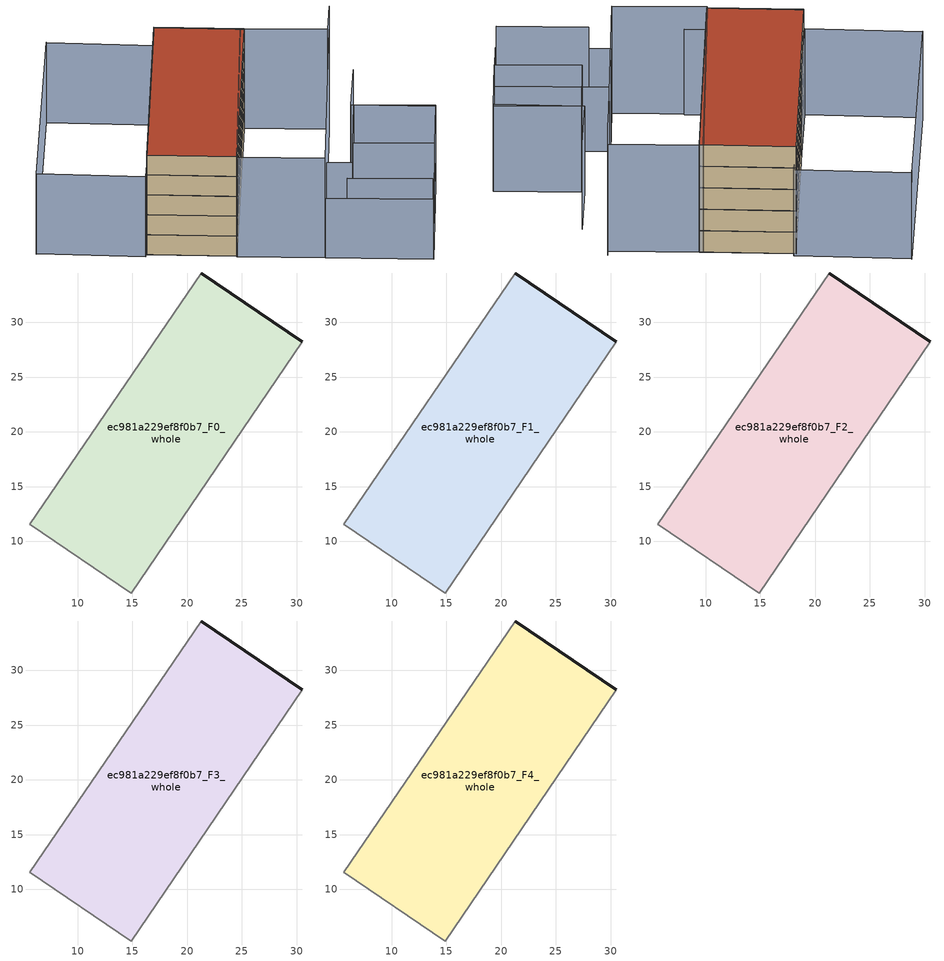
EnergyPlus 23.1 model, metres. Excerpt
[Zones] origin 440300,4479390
ec981a229ef8f0b7_F0_whole
 floor ground (EU_floor_Construction): 14.89,5.28 30.51,28.21 21.28,34.5 5.65,11.57 z0
 wall outside (EU_wall_Construction): 21.28,34.5 30.51,28.21 z0:3
 wall adiabatic (EU_wall_Construction): 30.51,28.21 14.89,5.28 5.65,11.57 21.28,34.5 z0:3
ec981a229ef8f0b7_F1_whole
 floor to ec981a229ef8f0b7_F0_whole (EU_floor_Construction): 14.88,5.28 30.51,28.21 21.28,34.5 5.65,11.57 z3
 wall outside (EU_wall_Construction): 21.28,34.5 30.51,28.21 z3:6
 wall adiabatic (EU_wall_Construction): 30.51,28.21 14.89,5.28 5.65,11.57 21.28,34.5 z3:6
ec981a229ef8f0b7_F2_whole
 floor to ec981a229ef8f0b7_F1_whole (EU_floor_Construction): 14.88,5.28 30.51,28.21 21.28,34.5 5.65,11.57 z6
 wall outside (EU_wall_Construction): 21.28,34.5 30.51,28.21 z6:9
 wall adiabatic (EU_wall_Construction): 30.51,28.21 14.89,5.28 5.65,11.57 21.28,34.5 z6:9
ec981a229ef8f0b7_F3_whole
 floor to ec981a229ef8f0b7_F2_whole (EU_floor_Construction): 14.88,5.28 30.51,28.21 21.28,34.5 5.65,11.57 z9
 wall outside (EU_wall_Construction): 21.28,34.5 30.51,28.21 z9:12
 wall adiabatic (EU_wall_Construction): 30.51,28.21 14.89,5.28 5.65,11.57 21.28,34.5 z9:12
ec981a229ef8f0b7_F4_whole
 floor to ec981a229ef8f0b7_F3_whole (EU_floor_Construction): 14.88,5.28 30.51,28.21 21.28,34.5 5.65,11.57 z12
 wall outside (EU_wall_Construction): 21.28,34.5 30.51,28.21 z12:15
 wall adiabatic (EU_wall_Construction): 30.51,28.21 14.89,5.28 5.65,11.57 21.28,34.5 z12:15
 roof outside (EU_roof_Construction): 30.51,28.21 14.89,5.28 5.65,11.57 21.28,34.5 z15
shading: 23.89,-0.85 28.2,5.66 / 28.2,5.66 39.37,-1.73 / 39.37,-1.73 35.07,-8.24 / 35.07,-8.24 23.89,-0.85 z0:9; 26.14,-2.3 35,-8.13 / 5.58,11.69 17.06,3.91 / 43.69,4.99 35.11,10.91 / 35.11,10.91 39.39,17.12 / 10.62,42.5 -5.81,19.03 / 30.87,3.8 35.4,10.73 / 35.4,10.73 43.89,5.17 / 43.89,5.17 39.35,-1.75 / 39.35,-1.75 30.87,3.8 / -5.76,19.09 10.57,42.43 / 10.57,42.43 21.68,34.65 / 21.68,34.65 5.34,11.31 / 5.34,11.31 -5.76,19.09 z0:12; 36.81,18.9 39.69,23.09 z0:18; 39.27,22.46 23.92,-0.83 / 23.92,-0.83 14.75,5.21 / 14.75,5.21 30.1,28.51 / 30.1,28.51 39.27,22.46 z0:15
[Building]
EU S2 Campaign: North Axis=0; Terrain=City; Solar Distribution=FullExterior
[Site:Location]
Madrid: Latitude=40.5; Longitude=-3.5; Time Zone=1; Elevation=609
[SizingPeriod:WeatherFileDays]
AnnualSizingPeriod: Begin Month=1; Begin Day of Month=1; End Month=12; End Day of Month=31; Day of Week for Start Day=Monday; Use Weather File Daylight Saving Period=No; Use Weather File Rain and Snow Indicators=No
[MATERIAL]
EU_InternalMass_Material: Roughness=MediumRough; Thickness=0.1; Conductivity=1; Density=1800; Specific Heat=900; Thermal Absorptance=0.9; Solar Absorptance=0.7; Visible Absorptance=0.7
[MATERIAL:NOMASS] Roughness=MediumRough; Thermal Absorptance=0.9; Solar Absorptance=0.7; Visible Absorptance=0.7
Name | Thermal Resistance
EU_wall_NoMass | 0.609216
EU_roof_NoMass | 0.513268
EU_floor_NoMass | 0.568163
[CONSTRUCTION]
EU_wall_Construction: EU_wall_NoMass
EU_roof_Construction: EU_roof_NoMass
EU_floor_Construction: EU_floor_NoMass
EU_InternalMass_Construction: EU_InternalMass_Material
[ZONE] Type=1; Multiplier=1; Ceiling Height=autocalculate; Volume=930.229; Floor Area=autocalculate; Part of Total Floor Area=Yes
ec981a229ef8f0b7_F0_whole; ec981a229ef8f0b7_F1_whole; ec981a229ef8f0b7_F2_whole; ec981a229ef8f0b7_F3_whole; ec981a229ef8f0b7_F4_whole
[INTERNALMASS] Construction=EU_InternalMass_Construction; Surface Area=310.076
Name | Zone or ZoneList
ec981a229ef8f0b7_F0_whole_EU_InternalMass | ec981a229ef8f0b7_F0_whole
ec981a229ef8f0b7_F1_whole_EU_InternalMass | ec981a229ef8f0b7_F1_whole
ec981a229ef8f0b7_F2_whole_EU_InternalMass | ec981a229ef8f0b7_F2_whole
ec981a229ef8f0b7_F3_whole_EU_InternalMass | ec981a229ef8f0b7_F3_whole
ec981a229ef8f0b7_F4_whole_EU_InternalMass | ec981a229ef8f0b7_F4_whole
[OTHEREQUIPMENT] Fuel Type=Electricity; Design Level Calculation Method=Watts/Area; Power per Zone Floor Area=1; Fraction Latent=0; Fraction Radiant=0; Fraction Lost=0; Carbon Dioxide Generation Rate=0; EndUse Subcategory=EU_Step8_InternalGains
Name | Zone or ZoneList or Space or SpaceList | Schedule
EU_Step8_InternalGain_ec981a229ef8f0b7_F0_whole_f000 | ec981a229ef8f0b7_F0_whole | EU_Step8_GainSchedule_ec981a229ef8f0b7_F0_whole_f000
EU_Step8_InternalGain_ec981a229ef8f0b7_F1_whole_f000 | ec981a229ef8f0b7_F1_whole | EU_Step8_GainSchedule_ec981a229ef8f0b7_F1_whole_f000
EU_Step8_InternalGain_ec981a229ef8f0b7_F2_whole_f000 | ec981a229ef8f0b7_F2_whole | EU_Step8_GainSchedule_ec981a229ef8f0b7_F2_whole_f000
EU_Step8_InternalGain_ec981a229ef8f0b7_F3_whole_f000 | ec981a229ef8f0b7_F3_whole | EU_Step8_GainSchedule_ec981a229ef8f0b7_F3_whole_f000
EU_Step8_InternalGain_ec981a229ef8f0b7_F4_whole_f000 | ec981a229ef8f0b7_F4_whole | EU_Step8_GainSchedule_ec981a229ef8f0b7_F4_whole_f000
[ZONEVENTILATION:DESIGNFLOWRATE] Schedule=EU_AlwaysOn; Design Flow Rate Calculation Method=AirChanges/Hour; Air Changes per Hour=0.752966; Ventilation Type=Natural; Fan Pressure Rise=0; Fan Total Efficiency=1; Constant Term Coefficient=1; Temperature Term Coefficient=0; Velocity Term Coefficient=0; Velocity Squared Term Coefficient=0; Minimum Indoor Temperature=-100; Maximum Indoor Temperature=100; Delta Temperature=-100; Minimum Outdoor Temperature=-100; Maximum Outdoor Temperature=100; Maximum Wind Speed=40
Name | Zone or ZoneList or Space or SpaceList
EU_ConstantAir_ec981a229ef8f0b7_F0_whole | ec981a229ef8f0b7_F0_whole
EU_ConstantAir_ec981a229ef8f0b7_F1_whole | ec981a229ef8f0b7_F1_whole
EU_ConstantAir_ec981a229ef8f0b7_F2_whole | ec981a229ef8f0b7_F2_whole
EU_ConstantAir_ec981a229ef8f0b7_F3_whole | ec981a229ef8f0b7_F3_whole
EU_ConstantAir_ec981a229ef8f0b7_F4_whole | ec981a229ef8f0b7_F4_whole
[HVACTEMPLATE:THERMOSTAT] Constant Heating Setpoint=20; Constant Cooling Setpoint=50
EU_HeatOnly_ec981a229ef8f0b7_F0_whole; EU_HeatOnly_ec981a229ef8f0b7_F1_whole; EU_HeatOnly_ec981a229ef8f0b7_F2_whole; EU_HeatOnly_ec981a229ef8f0b7_F3_whole; EU_HeatOnly_ec981a229ef8f0b7_F4_whole
[HVACTEMPLATE:ZONE:IDEALLOADSAIRSYSTEM] System Availability Schedule=EU_AlwaysOn; Maximum Heating Supply Air Temperature=50; Minimum Cooling Supply Air Temperature=13; Maximum Heating Supply Air Humidity Ratio=0.0156; Minimum Cooling Supply Air Humidity Ratio=0.0077; Heating Limit=NoLimit; Cooling Limit=NoLimit; Heating Availability Schedule=EU_AlwaysOn; Cooling Availability Schedule=EU_CoolingOff; Dehumidification Control Type=ConstantSensibleHeatRatio; Cooling Sensible Heat Ratio=0.7; Dehumidification Setpoint=60; Humidification Control Type=None; Humidification Setpoint=30; Outdoor Air Method=None; Outdoor Air Flow Rate per Person=0.00944; Outdoor Air Flow Rate per Zone Floor Area=0; Outdoor Air Flow Rate per Zone=0; Demand Controlled Ventilation Type=None; Outdoor Air Economizer Type=NoEconomizer; Heat Recovery Type=None; Sensible Heat Recovery Effectiveness=0.7; Latent Heat Recovery Effectiveness=0.65
Name | Template Thermostat
ec981a229ef8f0b7_F0_whole | EU_HeatOnly_ec981a229ef8f0b7_F0_whole
ec981a229ef8f0b7_F1_whole | EU_HeatOnly_ec981a229ef8f0b7_F1_whole
ec981a229ef8f0b7_F2_whole | EU_HeatOnly_ec981a229ef8f0b7_F2_whole
ec981a229ef8f0b7_F3_whole | EU_HeatOnly_ec981a229ef8f0b7_F3_whole
ec981a229ef8f0b7_F4_whole | EU_HeatOnly_ec981a229ef8f0b7_F4_whole
[SIZING:ZONE] Zone Cooling Design Supply Air Temperature Input Method=SupplyAirTemperature; Zone Cooling Design Supply Air Temperature=13; Zone Heating Design Supply Air Temperature Input Method=SupplyAirTemperature; Zone Heating Design Supply Air Temperature=50; Zone Cooling Design Supply Air Humidity Ratio=0.008; Zone Heating Design Supply Air Humidity Ratio=0.008; Cooling Design Air Flow Method=DesignDay; Cooling Design Air Flow Rate=0; Cooling Minimum Air Flow per Zone Floor Area=0.000762; Cooling Minimum Air Flow=0; Cooling Minimum Air Flow Fraction=0.2; Heating Design Air Flow Method=DesignDay; Heating Design Air Flow Rate=0; Heating Maximum Air Flow per Zone Floor Area=0.002032; Heating Maximum Air Flow=0.141576; Heating Maximum Air Flow Fraction=0.3; Account for Dedicated Outdoor Air System=No; Dedicated Outdoor Air System Control Strategy=NeutralSupplyAir; Dedicated Outdoor Air Low Setpoint Temperature for Design=autosize; Dedicated Outdoor Air High Setpoint Temperature for Design=autosize; Zone Load Sizing Method=Sensible Load Only No Latent Load; Zone Latent Cooling Design Supply Air Humidity Ratio Input Method=HumidityRatioDifference; Zone Cooling Design Supply Air Humidity Ratio Difference=0.005; Zone Latent Heating Design Supply Air Humidity Ratio Input Method=HumidityRatioDifference; Zone Humidification Design Supply Air Humidity Ratio Difference=0.005
ec981a229ef8f0b7_F0_whole; ec981a229ef8f0b7_F1_whole; ec981a229ef8f0b7_F2_whole; ec981a229ef8f0b7_F3_whole; ec981a229ef8f0b7_F4_whole
[SCHEDULE:CONSTANT]
Name | Hourly Value
EU_AlwaysOn | 1
EU_CoolingOff | 0
[SCHEDULE:FILE] Column Number=1; Rows to Skip at Top=0; Number of Hours of Data=8760; Column Separator=Comma; Interpolate to Timestep=No; Minutes per Item=60; Adjust Schedule for Daylight Savings=Yes
Name | File
EU_Step8_GainSchedule_ec981a229ef8f0b7_F0_whole_f000 | ../../schedules/ec981a229ef8f0b7/ec981a229ef8f0b7_F0_whole_f000_gain.csv
EU_Step8_GainSchedule_ec981a229ef8f0b7_F1_whole_f000 | ../../schedules/ec981a229ef8f0b7/ec981a229ef8f0b7_F1_whole_f000_gain.csv
EU_Step8_GainSchedule_ec981a229ef8f0b7_F2_whole_f000 | ../../schedules/ec981a229ef8f0b7/ec981a229ef8f0b7_F2_whole_f000_gain.csv
EU_Step8_GainSchedule_ec981a229ef8f0b7_F3_whole_f000 | ../../schedules/ec981a229ef8f0b7/ec981a229ef8f0b7_F3_whole_f000_gain.csv
EU_Step8_GainSchedule_ec981a229ef8f0b7_F4_whole_f000 | ../../schedules/ec981a229ef8f0b7/ec981a229ef8f0b7_F4_whole_f000_gain.csv
